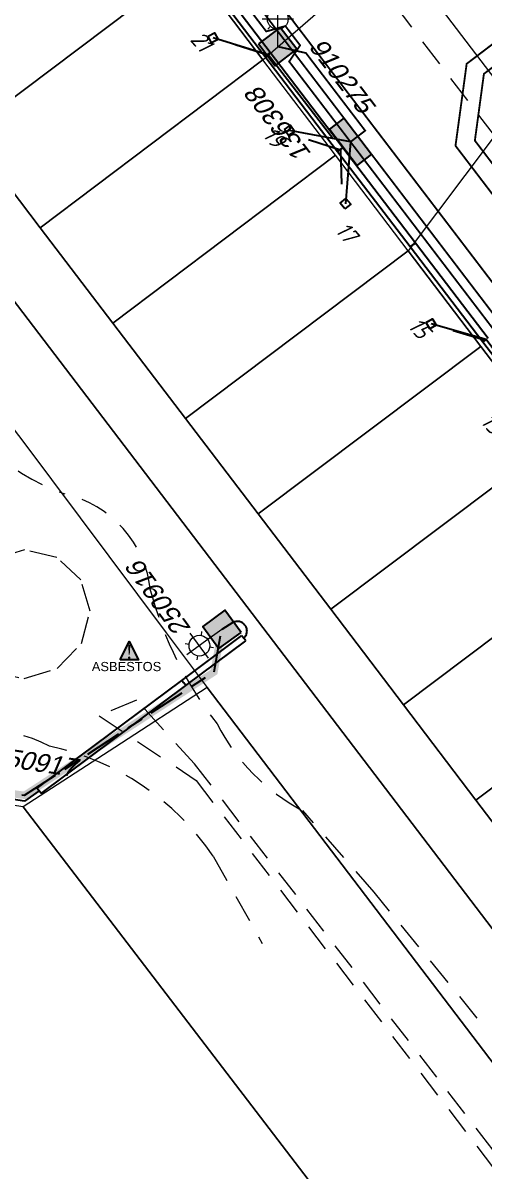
# Model space of a CAD drawing. Header units: metres. Extents: x 296308 to 298462, y 6229542 to 6231092.
# Drawn here: x 297432.9 to 297482.9, y 6230033.5 to 6230158 of the extents above; entities that cross this region are included whole.
import ezdxf
from ezdxf.enums import TextEntityAlignment as Align

# ---------------------------------------------------------------- set-up
doc = ezdxf.new("R2010")
doc.units = ezdxf.units.M
for name, pattern in [('Cable Exist UG', [8.2, 4, -1.2, 1.8, -1.2]), ('Dash', [5, 3, -2]), ('IECLCENT', [15.5, 9.5, -2, 2, -2])]:
    doc.linetypes.add(name, pattern=pattern)
doc.layers.get('0').update_dxf_attribs({"color": 6})
for name, color, linetype, lineweight in [('Cadastre Developer_SP_EXT', 9, 'Continuous', 5), ('Cadastre Land Parcels_SP_EXT', 9, 'Continuous', 5), ('Cadastre Roads_SP_EXT', 94, 'Continuous', 15)]:
    doc.layers.add(name, color=color, linetype=linetype, lineweight=lineweight)
for name, color, linetype in [('Duct_SP_EXT', 7, 'Continuous'), ('Equip_SP_SL_EXT', 7, 'Continuous'), ('Mains_HV_EXT', 7, 'Continuous'), ('Mains_LV_EXT', 7, 'Continuous'), ('Mains_LV_SL_EXT', 7, 'Continuous'), ('Mains_SL_EXT', 7, 'Continuous'), ('Notes_LV_MISC', 7, 'Continuous'), ('Notes_SP_MISC', 7, 'Continuous'), ('Services_SP_EXT', 7, 'Continuous'), ('SupportsUG_SP_LV_EXT', 7, 'Continuous'), ('SupportsUG_SP_LV_SL_EXT', 7, 'Continuous')]:
    doc.layers.add(name, color=color, linetype=linetype)
doc.styles.add('COLUMN_LABEL', font='arial.ttf')
doc.styles.add('iecARIAL', font='arial.ttf', dxfattribs={"height": 2})
doc.styles.add('iecNAME', font='times.ttf')
doc.styles.add('ieISOCP', font='isocp.shx')
doc.styles.add('POLE_LABEL', font='arial.ttf')
doc.styles.get("Standard").update_dxf_attribs({"font": 'arial.ttf'})

# ---------------------------------------------------------------- blocks, each defined once
blk = doc.blocks.new('COLUMN_EXT')
blk.add_hatch(color=256).paths.add_polyline_path([(-1.49, 1.48), (-1.49, -1.49), (1.48, -1.49), (1.48, 1.48)])
blk.add_lwpolyline([(-1.49, -1.49), (1.48, -1.49), (1.48, 1.48), (-1.49, 1.48)], close=True)
at = {"style": 'COLUMN_LABEL', "oblique": 15, "flags": 8}
blk.add_attdef('ASSET_NUM', text='', height=2, dxfattribs=at).set_placement((2, 2), align=Align.BOTTOM_LEFT)
at = {"flags": 9}
for tag, style, p in [('STRUCTURE_PLANT_NUMBER', 'POLE_LABEL', (1.81, 0.03)), ('STREET_CODE', 'COLUMN_LABEL', (1.81, -0.2))]:
    blk.add_attdef(tag, text='', height=0.2, dxfattribs=dict(at, style=style)).set_placement(p, align=Align.MIDDLE_LEFT)
for tag, p in [('COLUMN_TYPE', (1.81, -0.4)), ('OWNED_BY', (1.81, -0.6)), ('STATE', (1.81, -0.8)), ('USAGE', (1.81, -1)), ('LEGEND', (1.81, -1.2)), ('STREETNAME', (1.81, -1.6)), ('SUBURB', (1.81, -1.8)), ('LOCATION', (1.81, -1.4)), ('NOTES', (1.81, -2))]:
    blk.add_attdef(tag, text='', height=0.2, dxfattribs=at).set_placement(p, align=Align.MIDDLE_LEFT)
at = {"flags": 1}
blk.add_attdef('Z', (1.81, -2.35), '', height=0.2, dxfattribs=at)
blk = doc.blocks.new('PILLAR_EXT')
blk.add_hatch(color=256).paths.add_polyline_path([(-2.475, 0.99), (-2.475, -0.99), (2.475, -0.99), (2.475, 0.99)])
blk.add_lwpolyline([(-2.475, -0.99), (2.475, -0.99), (2.475, 0.99), (-2.475, 0.99)], close=True)
at = {"style": 'iecARIAL', "oblique": 15, "flags": 8}
blk.add_attdef('ASSET_NUM', text='', height=2, dxfattribs=at).set_placement((1.5, 3.5), align=Align.BOTTOM_LEFT)
for tag, p, flags in [('OWNED_BY', (0, -0.2), 9), ('STATE', (0, -0.4), 9), ('SUPPORT_TYPE', (0, -0.6), 9), ('USAGE', (0, -0.8), 9), ('LEGEND', (0, -1), 9), ('LOCATION', (0, -1.2), 9), ('NOTES', (0, -1.4), 9), ('STREETNAME', (0, -1.8), 9), ('SUBURB', (0, -2), 1), ('PARENT', (0, -1.6), 9)]:
    blk.add_attdef(tag, p, '', height=0.2, dxfattribs=dict(flags=flags))
blk = doc.blocks.new('*U169')
at = {"lineweight": 15}
for p, q in [((-1.46, 5.46), (-1.06, 5.06)), ((0, 1.75), (0, 6.25)), ((1.46, 5.46), (1.06, 5.06)), ((-2.25, 4), (2.25, 4)), ((-1.46, 2.54), (-1.06, 2.94)), ((0, 0), (0, 2.5)), ((1.46, 2.54), (1.06, 2.94))]:
    blk.add_line(p, q, dxfattribs=at)
blk.add_circle((0, 4), 1.5, dxfattribs=at)
at = {"style": 'iecARIAL', "oblique": 15, "flags": 9}
blk.add_attdef('ASSET_NUM', text='', height=2, dxfattribs=at).set_placement((1.5, 1.5), align=Align.BOTTOM_RIGHT)
for tag, p, height, flags in [('OPERATING_VOLTAGE', (0.98, -1.65), 0.2, 9), ('ORIENTATION', (0.98, -1.85), 0.2, 9), ('CONSTRUCTED_VOLTAGE', (0.98, -0.65), 0.2, 9), ('CONTROL_TYPE', (0.98, -0.85), 0.2, 9), ('LANTERN_PURPOSE', (0.98, -1.05), 0.2, 9), ('LANTERN_TYPE', (0.98, -1.25), 0.2, 9), ('NO_PHASES', (0.98, -1.45), 0.2, 9), ('LNUMBER', (2.18, -3.25), 2.5, 8), ('OWNED_BY', (0.98, -2.05), 0.2, 9), ('STATE', (0.98, -2.25), 0.2, 9), ('USAGE', (0.98, -2.45), 0.2, 9), ('CEXIST', (0.98, -2.65), 0.2, 9), ('CNEW', (0.98, -2.85), 0.2, 9), ('CNUMBER', (0.98, -3.05), 0.2, 9), ('CREMOVE', (0.98, -3.25), 0.2, 9), ('CREPLACE', (0.98, -3.45), 0.2, 9), ('LKINGHEIGHT', (0.98, -3.65), 0.2, 9), ('LBRACKET', (0.98, -3.85), 0.2, 9), ('LBRACKETVOCAB', (0.98, -4.05), 0.2, 9), ('LCATEGORY', (0.98, -4.25), 0.2, 9), ('LCHARGE1', (0.98, -4.45), 0.2, 9), ('LCHARGE1PERCENT', (0.98, -4.65), 0.2, 9), ('LCHARGE2', (0.98, -4.85), 0.2, 9), ('LCHARGE2PERCENT', (0.98, -5.05), 0.2, 9), ('LCHARGE3', (0.98, -5.25), 0.2, 9), ('LCHARGE3PERCENT', (0.98, -5.45), 0.2, 9), ('LEXIST', (0.98, -5.65), 0.2, 9), ('LLAMP', (0.98, -5.85), 0.2, 9), ('LLAMPVOCAB', (0.98, -6.05), 0.2, 9), ('LMAST', (0.98, -6.25), 0.2, 9), ('LMASTVOCAB', (0.98, -6.45), 0.2, 9), ('LNEW', (0.98, -6.65), 0.2, 9), ('LANTNUMBER', (0.98, -6.85), 0.2, 9), ('LOUTREACH', (0.98, -7.25), 0.2, 9), ('LOUTREACHVOCAB', (0.98, -7.45), 0.2, 9), ('LRATECODE', (0.98, -7.65), 0.2, 9), ('LREMOVE', (0.98, -7.85), 0.2, 9), ('LREPLACE', (0.98, -8.05), 0.2, 9), ('LTYPE', (0.98, -8.25), 0.2, 9), ('LTYPEVOCAB', (0.98, -8.45), 0.2, 9), ('STREETNAME', (0.98, -9.25), 0.2, 9), ('SUBURB', (0.98, -9.45), 0.2, 1), ('LEGEND', (0.98, -8.65), 0.2, 9), ('LOCATION', (0.98, -8.85), 0.2, 9), ('NOTES', (0.98, -9.05), 0.2, 9)]:
    blk.add_attdef(tag, p, '', height=height, dxfattribs=dict(flags=flags))
blk = doc.blocks.new('CCP_EXT')
at = {"flags": 9}
for tag, p in [('STATE', (0, -1.8)), ('LEGEND', (0, -1.4)), ('LIFE_SUPPORT', (0, -1.6)), ('NOTES', (0, -2))]:
    blk.add_attdef(tag, text='', height=0.2, dxfattribs=at).set_placement(p, align=Align.MIDDLE_LEFT)
blk.add_wipeout([(0, 0.57), (0.57, 0), (0, -0.57), (-0.57, 0)])
blk.add_lwpolyline([(-0.57, 0), (0, 0.57), (0.57, 0), (0, -0.57), (-0.57, 0)])
at = {"flags": 1}
blk.add_attdef('Z', (0, 0), '', height=0.2, dxfattribs=at)
at = {"flags": 9}
for tag, p in [('CCP_TYPE', (0, 0)), ('CONSTRUCTED_VOLTAGE', (0, -0.2)), ('OPERATING_VOLTAGE', (0, -0.6)), ('ORIENTATION', (0, -0.8)), ('OWNED_BY', (0, -1)), ('NO_PHASES', (0, -0.4)), ('USAGE', (0, -1.2))]:
    blk.add_attdef(tag, text='', height=0.2, dxfattribs=at).set_placement(p, align=Align.MIDDLE_LEFT)
blk = doc.blocks.new('WARNING_FEATURE_EXT')
h = blk.add_hatch(color=2)
h.dxf.hatch_style = 1
h.paths.add_polyline_path([(0, 1.99), (-0.99, 0), (1, 0)])
at = {"color": 18, "true_color": 0x000000}
blk.add_lwpolyline([(-0.99, 0), (0, 1.99), (1, 0)], close=True, dxfattribs=at)
at = {"color": 18, "true_color": 0x000000, "insert": (0, 0.87), "char_height": 1.5, "attachment_point": 5, "line_spacing_factor": 1.5, "style": 'iecNAME'}
blk.add_mtext_dynamic_manual_height_columns('!', width=1.5, gutter_width=4, heights=[0], dxfattribs=at)
at = {"color": 2, "flags": 1}
for tag, p in [('STATE', (1.19, 2.01)), ('HAZMAT_ID', (1.19, 0.72))]:
    blk.add_attdef(tag, p, '', height=0.8, dxfattribs=at)
at = {"color": 2}
blk.add_attdef('WARNING_TYPE', text='', height=1, dxfattribs=at).set_placement((-4.07, -1.22), (4.88, -1.22), align=Align.ALIGNED)
at = {"color": 2, "flags": 1}
blk.add_attdef('WARNING_DESC', text='', height=0.8, dxfattribs=at).set_placement((1.19, -0.56), align=Align.MIDDLE_CENTER)

msp = doc.modelspace()

# ---------------------------------------------------------------- linework, layer by layer
at = {"layer": 'Cadastre Developer_SP_EXT', "linetype": 'Dash'}
for points in [[(297470.15, 6230163.92), (297483.96, 6230145.8), (297483.96, 6230145.8), (297484.72, 6230151.4), (297505.52, 6230167.19)], [(297440.17, 6230094.21), (297439.15, 6230097.61), (297436.55, 6230100.04), (297433.06, 6230100.86), (297429.61, 6230099.8), (297427.1, 6230097.16), (297426.15, 6230093.62), (297427.04, 6230090.15), (297429.53, 6230087.68), (297433.02, 6230086.9), (297436.58, 6230088), (297439.23, 6230090.7), (297440.17, 6230094.21)], [(297496.34, 6230023.32), (297495.45, 6230023.9), (297494.58, 6230024.51), (297493.73, 6230025.14), (297492.89, 6230025.8), (297492.07, 6230026.47), (297491.27, 6230027.17), (297490.49, 6230027.89), (297489.73, 6230028.63), (297488.99, 6230029.4), (297488.27, 6230030.18), (297487.57, 6230030.98), (297486.9, 6230031.8), (297451.49, 6230077.64), (297445.19, 6230084.57), (297441.16, 6230082.86), (297451.66, 6230075.85), (297486.14, 6230030.87), (297491.02, 6230021.04), (297496.34, 6230023.32)], [(297482.13, 6230050.07), (297470.97, 6230063.71), (297463.21, 6230072.57)], [(297453.52, 6230067.62), (297458.82, 6230058.15)]]:
    msp.add_lwpolyline(points, dxfattribs=at)
for points in [[(297437.41, 6230106.93, -0.204807), (297422.7, 6230120.62)], [(297446.72, 6230096.42, 0.319963), (297437.41, 6230106.93)], [(297453.93, 6230081.98, -0.100496), (297446.72, 6230096.42)], [(297420.64, 6230078.54, -0.285329), (297435.76, 6230079.56)], [(297463.21, 6230072.57, -0.155107), (297453.93, 6230081.98)], [(297435.76, 6230079.56, -0.193303), (297453.52, 6230067.62)]]:
    msp.add_lwpolyline(points, format="xyb", dxfattribs=at)
at = {"layer": 'Cadastre Land Parcels_SP_EXT', "linetype": 'Continuous'}
for points in [[(297343.74, 6230243.83), (297417.23, 6230147.09), (297505.14, 6230031.69)], [(297514.97, 6230030.33), (297505.61, 6230042.68), (297505.61, 6230042.68), (297497.74, 6230053.03), (297489.86, 6230063.37), (297481.99, 6230073.72), (297474.12, 6230084.06), (297466.24, 6230094.41), (297458.37, 6230104.76), (297450.5, 6230115.1), (297442.62, 6230125.45), (297434.75, 6230135.8), (297426.87, 6230146.15), (297419, 6230156.49), (297411.13, 6230166.84), (297403.25, 6230177.19), (297395.38, 6230187.53), (297387.51, 6230197.88), (297379.63, 6230208.23), (297371.76, 6230218.58), (297363.89, 6230228.92), (297356.01, 6230239.27)], [(297480.25, 6230011.03), (297432.91, 6230073), (297423.93, 6230074.34), (297408.43, 6230061.92), (297407.29, 6230061.05), (297406.15, 6230060.19), (297405, 6230059.34), (297403.85, 6230058.49), (297402.69, 6230057.65), (297401.53, 6230056.82), (297400.37, 6230055.99), (297399.2, 6230055.16), (297398.03, 6230054.35), (297396.85, 6230053.53), (297408.16, 6230014.22)]]:
    msp.add_lwpolyline(points, dxfattribs=at)
for points in [[(297451.03, 6230164.38), (297443.15, 6230174.75), (297419, 6230156.49), (297426.87, 6230146.15), (297451.03, 6230164.38)], [(297458.9, 6230154.02), (297451.03, 6230164.38), (297426.87, 6230146.15), (297434.75, 6230135.8), (297458.9, 6230154.02)], [(297466.77, 6230143.66), (297458.9, 6230154.02), (297434.75, 6230135.8), (297442.62, 6230125.45), (297466.77, 6230143.66)], [(297514.97, 6230030.33), (297505.14, 6230031.69), (297417.23, 6230147.09), (297410.44, 6230141.92), (297432.88, 6230112.66), (297448.4, 6230091.86), (297452.84, 6230085.91), (297499.97, 6230023.98), (297505.58, 6230023.21), (297514.97, 6230030.33)], [(297474.64, 6230133.29), (297466.77, 6230143.66), (297442.62, 6230125.45), (297450.5, 6230115.1), (297474.64, 6230133.29)], [(297482.51, 6230122.93), (297474.64, 6230133.29), (297450.5, 6230115.1), (297458.37, 6230104.76), (297482.51, 6230122.93)], [(297490.38, 6230112.57), (297482.51, 6230122.93), (297458.37, 6230104.76), (297466.24, 6230094.41), (297490.38, 6230112.57)], [(297498.25, 6230102.2), (297490.38, 6230112.57), (297466.24, 6230094.41), (297474.12, 6230084.06), (297498.25, 6230102.2)], [(297506.12, 6230091.84), (297498.25, 6230102.2), (297474.12, 6230084.06), (297481.99, 6230073.72), (297506.12, 6230091.84)], [(297513.99, 6230081.48), (297506.12, 6230091.84), (297481.99, 6230073.72), (297489.86, 6230063.37), (297513.99, 6230081.48)]]:
    msp.add_lwpolyline(points, close=True, dxfattribs=at)
at = {"layer": 'Cadastre Roads_SP_EXT', "linetype": 'Continuous'}
for points in [[(297505.4, 6230166.96), (297496.33, 6230178.67), (297475.64, 6230162.93), (297484.6, 6230151.16), (297505.4, 6230166.96)], [(297644.67, 6229817.4), (297653.58, 6229821.61), (297646.14, 6229831.38), (297602.33, 6229889.1), (297529, 6229985.73), (297499.97, 6230023.98), (297452.84, 6230085.91), (297442.84, 6230079.43), (297432.91, 6230073), (297480.25, 6230011.03), (297509.57, 6229972.65), (297632.53, 6229811.68), (297644.67, 6229817.4)]]:
    msp.add_lwpolyline(points, close=True, dxfattribs=at)
at = {"layer": 'Duct_SP_EXT'}
for p, q in [((297459.68, 6230154.82), (297459.39, 6230154.6)), ((297459.68, 6230154.82), (297459.39, 6230154.6)), ((297459.11, 6230154.39), (297459.39, 6230154.6)), ((297459.11, 6230154.39), (297459.39, 6230154.6)), ((297466.99, 6230144.05), (297467.27, 6230144.27)), ((297466.99, 6230144.05), (297467.27, 6230144.27)), ((297467.56, 6230144.48), (297467.27, 6230144.27)), ((297467.56, 6230144.48), (297467.27, 6230144.27)), ((297474.87, 6230133.71), (297475.15, 6230133.93)), ((297475.44, 6230134.14), (297475.15, 6230133.93)), ((297482.75, 6230123.37), (297483.03, 6230123.59)), ((297490.63, 6230113.03), (297482.75, 6230123.37)), ((297450.1, 6230086.7), (297456.61, 6230091.57)), ((297456.61, 6230091.57), (297456.83, 6230091.28)), ((297457.04, 6230090.99), (297456.83, 6230091.28)), ((297450.53, 6230086.13), (297457.04, 6230090.99)), ((297434.44, 6230075.01), (297450.1, 6230086.7)), ((297450.1, 6230086.7), (297450.31, 6230086.42)), ((297450.53, 6230086.13), (297450.31, 6230086.42)), ((297434.87, 6230074.43), (297450.53, 6230086.13)), ((297434.44, 6230075.01), (297434.65, 6230074.72)), ((297434.87, 6230074.43), (297434.65, 6230074.72))]:
    msp.add_line(p, q, dxfattribs=at)
at = {"layer": 'Mains_LV_EXT', "linetype": 'IECLCENT', "lineweight": 30, "ltscale": 0.5, "const_width": 0.2, "flags": 128}
msp.add_lwpolyline([(297515.07, 6230176.79), (297504.71, 6230168.98), (297502.09, 6230169.63), (297502.09, 6230169.63), (297480.98, 6230153.58), (297479.77, 6230144.69), (297488.66, 6230133.03), (297495.77, 6230123.69), (297498.13, 6230123.91)], dxfattribs=at)
at = {"layer": 'Mains_LV_SL_EXT', "linetype": 'IECLCENT', "lineweight": 15, "ltscale": 0.5, "const_width": 0.2, "flags": 128}
msp.add_lwpolyline([(297498.13, 6230123.91), (297490.25, 6230134.25), (297490.25, 6230134.25), (297481.87, 6230145.25), (297482.85, 6230152.49), (297502.65, 6230167.52), (297502.76, 6230167.61)], dxfattribs=at)
at = {"layer": 'Mains_SL_EXT', "linetype": 'Cable Exist UG'}
msp.add_lwpolyline([(297426.91, 6230075.28), (297427.62, 6230074.97), (297433.06, 6230074.23), (297453.6, 6230087.61), (297454.44, 6230092.23)], dxfattribs=at)
at = {"layer": 'Notes_SP_MISC', "linetype": 'Cable Exist UG'}
for points in [[(297455.88, 6230155.69), (297459.42, 6230154.56)], [(297463.85, 6230145.37), (297467.3, 6230144.24), (297467.41, 6230140.54)], [(297479.51, 6230124.67), (297483.03, 6230123.59)], [(297434.65, 6230074.72), (297433.04, 6230073.61), (297433.04, 6230073.61), (297427.07, 6230074.48)]]:
    msp.add_lwpolyline(points, dxfattribs=at)
at = {"layer": 'Notes_SP_MISC', "const_width": 0.8}
msp.add_lwpolyline([(297426.91, 6230075.28), (297427.62, 6230074.97), (297433.06, 6230074.23), (297453.6, 6230087.61), (297454.44, 6230092.23)], dxfattribs=at)
at = {"layer": 'Notes_SP_MISC', "linetype": 'Cable Exist UG'}
msp.add_lwpolyline([(297456.83, 6230091.28, 0.895279), (297455.62, 6230092.96), (297455.62, 6230092.96), (297454.44, 6230092.23)], format="xyb", dxfattribs=at)

# ---------------------------------------------------------------- block references
at = {"layer": 'Duct_SP_EXT'}
ref = msp.add_blockref('WARNING_FEATURE_EXT', (297444.41, 6230088.92), dxfattribs=at)
ref.add_attrib('WARNING_TYPE', 'ASBESTOS', (297440.35, 6230087.7), dxfattribs={"layer": '0', "color": 2, "height": 1})
at = {"layer": 'Equip_SP_SL_EXT', "xscale": 0.75, "yscale": 0.75, "zscale": 0.75}
msp.add_blockref('*U169', (297460.51, 6230155.45), dxfattribs=at)
at = {"layer": 'Equip_SP_SL_EXT', "xscale": 0.75, "yscale": 0.75, "zscale": 0.75, "rotation": 125.9528337988338}
msp.add_blockref('*U169', (297454.44, 6230092.23), dxfattribs=at)
at = {"layer": 'Notes_LV_MISC'}
ref = msp.add_blockref('COLUMN_EXT', (297460.51, 6230155.45), dxfattribs=dict(at, rotation=307.3109289682868))
ref.add_attrib('ASSET_NUM', '910275', dxfattribs={"layer": '0', "height": 2, "rotation": 307.3109, "style": 'COLUMN_LABEL', "oblique": 15}).set_placement((297463.31, 6230155.07), align=Align.BOTTOM_LEFT)
ref = msp.add_blockref('COLUMN_EXT', (297454.44, 6230092.23), dxfattribs=dict(at, rotation=125.9528337988338))
ref.add_attrib('ASSET_NUM', '250916', dxfattribs={"layer": '0', "height": 2, "rotation": 125.9528, "style": 'COLUMN_LABEL', "oblique": 15}).set_placement((297451.65, 6230092.68), align=Align.BOTTOM_LEFT)
ref = msp.add_blockref('COLUMN_EXT', (297426.93, 6230075.29), dxfattribs=dict(at, rotation=351.6293634197621))
ref.add_attrib('ASSET_NUM', '250917', dxfattribs={"layer": '0', "height": 2, "rotation": 351.6294, "style": 'COLUMN_LABEL', "oblique": 15}).set_placement((297429.2, 6230076.98), align=Align.BOTTOM_LEFT)
at = {"layer": 'SupportsUG_SP_LV_EXT'}
ref = msp.add_blockref('PILLAR_EXT', (297468.39, 6230145.11), dxfattribs=dict(at, rotation=127.310928968287))
ref.add_attrib('ASSET_NUM', '136308', dxfattribs={"layer": '0', "height": 2, "rotation": 127.3109, "style": 'iecARIAL', "oblique": 15}).set_placement((297464.69, 6230144.19), align=Align.BOTTOM_LEFT)
at = {"layer": 'SupportsUG_SP_LV_SL_EXT'}
ref = msp.add_blockref('COLUMN_EXT', (297460.51, 6230155.45), dxfattribs=dict(at, rotation=307.3109289682868))
ref.add_attrib('ASSET_NUM', '910275', dxfattribs={"layer": '0', "height": 2, "rotation": 307.3109, "style": 'COLUMN_LABEL', "oblique": 15}).set_placement((297463.31, 6230155.07), align=Align.BOTTOM_LEFT)
ref = msp.add_blockref('COLUMN_EXT', (297454.44, 6230092.23), dxfattribs=dict(at, rotation=125.9528337988338))
ref.add_attrib('ASSET_NUM', '250916', dxfattribs={"layer": '0', "height": 2, "rotation": 125.9528, "style": 'COLUMN_LABEL', "oblique": 15}).set_placement((297451.65, 6230092.68), align=Align.BOTTOM_LEFT)
ref = msp.add_blockref('COLUMN_EXT', (297426.93, 6230075.29), dxfattribs=dict(at, rotation=351.6293634197621))
ref.add_attrib('ASSET_NUM', '250917', dxfattribs={"layer": '0', "height": 2, "rotation": 351.6294, "style": 'COLUMN_LABEL', "oblique": 15}).set_placement((297429.2, 6230076.98), align=Align.BOTTOM_LEFT)

# ---------------------------------------------------------------- texts
at = {"layer": 'Cadastre Land Parcels_SP_EXT', "style": 'ieISOCP', "oblique": 15}
for s, rotation, p in [('21', 311.0992, (297450.92, 6230156.15)), ('19', 311.1046, (297458.79, 6230145.79)), ('17', 311.105, (297466.66, 6230135.43)), ('15', 311.1046, (297474.53, 6230125.07)), ('13', 311.1046, (297482.4, 6230114.71))]:
    msp.add_text(s, height=1.8, rotation=rotation, dxfattribs=at).set_placement(p)

# ---------------------------------------------------------------- next in the draw order: block references
at = {"layer": 'Services_SP_EXT'}
for p, rotation in [((297453.5, 6230156.4), 343.1722333325861), ((297461.78, 6230146.36), 349.310929247786), ((297467.84, 6230138.41), 85.31092912097469), ((297477.14, 6230125.38), 345.6690111118601)]:
    msp.add_blockref('CCP_EXT', p, dxfattribs=dict(at, rotation=rotation))

# ---------------------------------------------------------------- next in the draw order: linework, layer by layer
at = {"layer": 'Cadastre Roads_SP_EXT', "linetype": 'Continuous'}
msp.add_lwpolyline([(297419.54, 6230205.84), (297427.41, 6230195.48), (297435.28, 6230185.11), (297443.15, 6230174.75), (297451.03, 6230164.38), (297458.9, 6230154.02), (297470.03, 6230163.69), (297462.57, 6230173.47), (297454.68, 6230183.81), (297446.8, 6230194.15), (297439.34, 6230203.93), (297439.88, 6230209.8)], dxfattribs=at)
msp.add_lwpolyline([(297515.36, 6230104.17), (297507.48, 6230114.51), (297499.6, 6230124.86), (297491.72, 6230135.21), (297483.84, 6230145.56), (297474.64, 6230133.29), (297482.51, 6230122.93), (297490.38, 6230112.57), (297498.25, 6230102.2), (297506.12, 6230091.84), (297515.36, 6230104.17)], close=True, dxfattribs=at)
at = {"layer": 'Duct_SP_EXT'}
for p, q in [((297459.11, 6230154.39), (297451.23, 6230164.73)), ((297459.68, 6230154.82), (297451.8, 6230165.16)), ((297467.56, 6230144.48), (297459.68, 6230154.82)), ((297466.99, 6230144.05), (297459.11, 6230154.39)), ((297474.87, 6230133.71), (297466.99, 6230144.05)), ((297475.44, 6230134.14), (297467.56, 6230144.48)), ((297482.75, 6230123.37), (297474.87, 6230133.71)), ((297483.32, 6230123.8), (297475.44, 6230134.14))]:
    msp.add_line(p, q, dxfattribs=at)
at = {"layer": 'Mains_HV_EXT', "linetype": 'IECLCENT', "lineweight": 30, "ltscale": 0.5, "const_width": 0.2, "flags": 128}
for points in [[(297418.48, 6230331.05), (297427.3, 6230321.28), (297415.12, 6230310.28), (297416.14, 6230309.17), (297423.01, 6230299.47), (297423.01, 6230299.47), (297418.93, 6230295.79), (297409.28, 6230287.08), (297399.63, 6230278.37), (297392.52, 6230271.96), (297382.69, 6230262.52), (297382.69, 6230262.52), (297384.1, 6230260.67), (297391.98, 6230250.33), (297399.86, 6230239.99), (297407.74, 6230229.65), (297415.62, 6230219.31), (297423.5, 6230208.97), (297431.38, 6230198.63), (297439.26, 6230188.29), (297447.14, 6230177.95), (297455.02, 6230167.61), (297462.89, 6230157.27), (297470.77, 6230146.93), (297478.65, 6230136.59), (297486.53, 6230126.25), (297494.41, 6230115.91), (297502.29, 6230105.57), (297510.17, 6230095.23), (297515.53, 6230088.2), (297527.04, 6230095.87), (297527.04, 6230095.87), (297546.01, 6230110.29), (297550.35, 6230104.61), (297548.67, 6230103.61)], [(297392.03, 6230307.37), (297400.95, 6230297.49), (297412.24, 6230307.68), (297413.32, 6230306.42), (297418.67, 6230298.25), (297418.67, 6230298.25), (297417.59, 6230297.28), (297407.94, 6230288.57), (297398.29, 6230279.86), (297391.16, 6230273.42), (297380.02, 6230262.73), (297382.51, 6230259.46), (297390.39, 6230249.12), (297398.27, 6230238.78), (297406.15, 6230228.44), (297414.03, 6230218.1), (297421.91, 6230207.76), (297429.79, 6230197.42), (297437.67, 6230187.08), (297445.55, 6230176.74), (297453.42, 6230166.4), (297461.3, 6230156.06), (297469.18, 6230145.72), (297477.06, 6230135.38), (297484.94, 6230125.04), (297492.82, 6230114.7), (297500.7, 6230104.36), (297508.58, 6230094.02), (297515.07, 6230085.49), (297540.27, 6230052.43), (297538.99, 6230044.46), (297528.12, 6230036.54)]]:
    msp.add_lwpolyline(points, dxfattribs=at)
at = {"layer": 'Mains_LV_EXT', "linetype": 'IECLCENT', "lineweight": 30, "ltscale": 0.5, "const_width": 0.2, "flags": 128}
for points in [[(297468.39, 6230145.11), (297461.74, 6230153.83), (297462.93, 6230155.58), (297462.93, 6230155.58), (297462.1, 6230156.67), (297461.33, 6230157.68), (297459.26, 6230157.09), (297447.52, 6230172.5), (297447.55, 6230175.75), (297451.37, 6230178.66), (297454.46, 6230174.61), (297459.23, 6230178.24), (297454.81, 6230184.05), (297453.22, 6230182.84)], [(297468.39, 6230145.11), (297469.98, 6230146.33), (297469.98, 6230146.33), (297463.56, 6230154.75), (297460.51, 6230155.45)], [(297492.03, 6230114.09), (297468.39, 6230145.11)]]:
    msp.add_lwpolyline(points, dxfattribs=at)
at = {"layer": 'Services_SP_EXT'}
for points in [[(297468.39, 6230145.11), (297466.48, 6230145.48), (297459.47, 6230154.54), (297453.5, 6230156.4)], [(297468.39, 6230145.11), (297461.78, 6230146.36)], [(297468.39, 6230145.11), (297467.84, 6230138.41)], [(297492.03, 6230114.09), (297490.08, 6230114.31), (297483.11, 6230123.69), (297477.14, 6230125.38)]]:
    msp.add_lwpolyline(points, dxfattribs=at)

# ---------------------------------------------------------------- next in the draw order: block references
at = {"layer": 'Notes_LV_MISC'}
ref = msp.add_blockref('PILLAR_EXT', (297468.39, 6230145.11), dxfattribs=dict(at, rotation=127.310928968287))
ref.add_attrib('ASSET_NUM', '136308', dxfattribs={"layer": '0', "height": 2, "rotation": 127.3109, "style": 'iecARIAL', "oblique": 15}).set_placement((297464.69, 6230144.19), align=Align.BOTTOM_LEFT)

doc.saveas('drawing.dxf')
